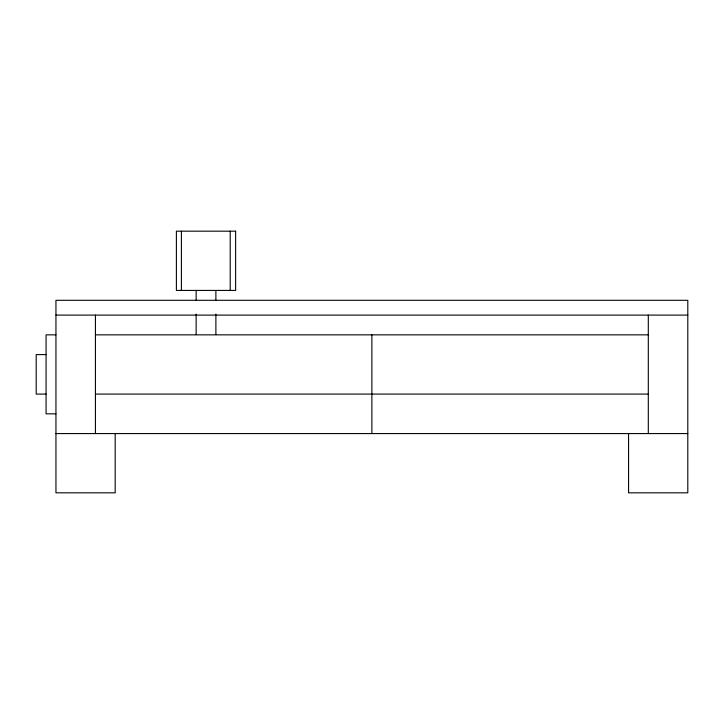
<?xml version="1.0" encoding="UTF-8"?>
<svg xmlns="http://www.w3.org/2000/svg" width="724" height="724" viewBox="0 0 724 724"><rect width="100%" height="100%" fill="white"/><g stroke="black" fill="none" stroke-linecap="round" stroke-linejoin="round"><path stroke-width="1.09" d="M55.947 315.103L687.8 315.103M55.947 334.85L46.074 334.85L46.074 413.829L55.947 413.829M95.432 334.85L648.306 334.85M46.074 354.597L36.2 354.597L36.2 394.082L46.074 394.082M95.432 394.082L648.306 394.082M55.947 433.576L687.8 433.576M648.306 315.103L648.306 433.576M628.568 433.576L628.568 492.818L687.8 492.818L687.8 300.297L55.947 300.297L55.947 492.818L115.179 492.818L115.179 433.576M371.874 334.85L371.874 433.576M230.196 231.182L230.196 290.424M215.888 290.424L215.888 300.578M215.888 314.116L215.888 334.425M196.141 290.424L196.141 300.578M196.141 314.116L196.141 334.425M181.398 231.182L181.398 290.424M95.432 315.103L95.432 433.576M235.626 231.182L176.394 231.182L176.394 290.424L235.626 290.424L235.626 231.182"/></g></svg>
